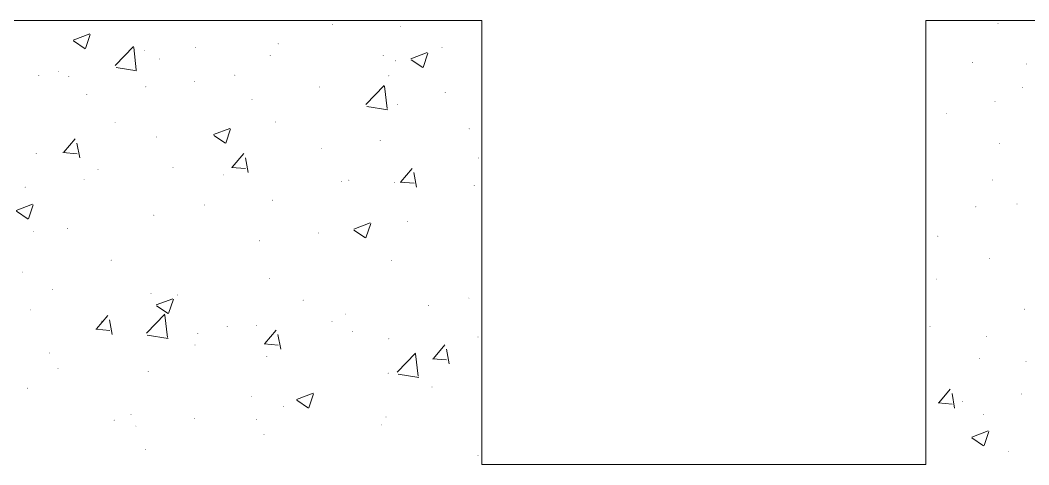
# Model space of a CAD drawing. Header units: millimetres. Extents: x -30643 to 86172, y -19411 to 63186.
# Drawn here: x -2947 to 2415, y -4402 to -2038 of the extents above; entities that cross this region are included whole.
import ezdxf

# ---------------------------------------------------------------- set-up
doc = ezdxf.new("R2010")
doc.units = ezdxf.units.MM

msp = doc.modelspace()

# ---------------------------------------------------------------- hatches: boundary and pattern name
h = msp.add_hatch(color=0)
h.dxf.hatch_style = 2
h.paths.add_polyline_path([(-2532, -2043), (-2534.6, -2040.4), (-2532, -2037.7), (-2529.4, -2040.4)])
h = msp.add_hatch(color=0)
h.dxf.hatch_style = 2
h.paths.add_polyline_path([(-2532, -2043), (-2534.6, -2040.4), (-2532, -2037.7), (-2529.4, -2040.4)])
h = msp.add_hatch(color=0)
h.dxf.hatch_style = 2
h.paths.add_polyline_path([(-2532, -2043), (-2534.6, -2040.4), (-2532, -2037.7), (-2529.4, -2040.4)])
h = msp.add_hatch(color=0)
h.dxf.hatch_style = 2
h.paths.add_polyline_path([(-2171.7, -2043), (-2174.3, -2040.4), (-2171.7, -2037.7), (-2169.1, -2040.4)])
h = msp.add_hatch(color=0)
h.dxf.hatch_style = 2
h.paths.add_polyline_path([(-2171.7, -2043), (-2174.3, -2040.4), (-2171.7, -2037.7), (-2169.1, -2040.4)])
h = msp.add_hatch(color=0)
h.dxf.hatch_style = 2
h.paths.add_polyline_path([(-2171.7, -2043), (-2174.3, -2040.4), (-2171.7, -2037.7), (-2169.1, -2040.4)])
h = msp.add_hatch(color=0)
h.dxf.hatch_style = 2
h.paths.add_polyline_path([(-1940.9, -2043), (-1943.5, -2040.4), (-1940.9, -2037.7), (-1938.3, -2040.4)])
h = msp.add_hatch(color=0)
h.dxf.hatch_style = 2
h.paths.add_polyline_path([(-1940.9, -2043), (-1943.5, -2040.4), (-1940.9, -2037.7), (-1938.3, -2040.4)])
h = msp.add_hatch(color=0)
h.dxf.hatch_style = 2
h.paths.add_polyline_path([(-1909.3, -2043), (-1911.9, -2040.4), (-1909.3, -2037.7), (-1906.7, -2040.4)])
h = msp.add_hatch(color=0)
h.dxf.hatch_style = 2
h.paths.add_polyline_path([(-1909.3, -2043), (-1911.9, -2040.4), (-1909.3, -2037.7), (-1906.7, -2040.4)])
h = msp.add_hatch(color=0)
h.dxf.hatch_style = 2
h.paths.add_polyline_path([(-1909.3, -2043), (-1911.9, -2040.4), (-1909.3, -2037.7), (-1906.7, -2040.4)])
h = msp.add_hatch(color=0)
h.dxf.hatch_style = 2
h.paths.add_polyline_path([(-1413.9, -2043), (-1416.5, -2040.4), (-1413.9, -2037.7), (-1411.3, -2040.4)])
h = msp.add_hatch(color=0)
h.dxf.hatch_style = 2
h.paths.add_polyline_path([(-1306.9, -2043), (-1309.5, -2040.4), (-1306.9, -2037.7), (-1304.3, -2040.4)])
h = msp.add_hatch(color=0)
h.dxf.hatch_style = 2
h.paths.add_polyline_path([(-1306.9, -2043), (-1309.5, -2040.4), (-1306.9, -2037.7), (-1304.3, -2040.4)])
h = msp.add_hatch(color=0)
h.dxf.hatch_style = 2
h.paths.add_polyline_path([(-1306.9, -2043), (-1309.5, -2040.4), (-1306.9, -2037.7), (-1304.3, -2040.4)])
h = msp.add_hatch(color=0)
h.dxf.hatch_style = 2
h.paths.add_polyline_path([(-1287.2, -2043), (-1289.8, -2040.4), (-1287.2, -2037.7), (-1284.6, -2040.4)])
h = msp.add_hatch(color=0)
h.dxf.hatch_style = 2
h.paths.add_polyline_path([(-1287.2, -2043), (-1289.8, -2040.4), (-1287.2, -2037.7), (-1284.6, -2040.4)])
h = msp.add_hatch(color=0)
h.dxf.hatch_style = 2
h.paths.add_polyline_path([(-1287.2, -2043), (-1289.8, -2040.4), (-1287.2, -2037.7), (-1284.6, -2040.4)])
h = msp.add_hatch(color=0)
h.dxf.hatch_style = 2
h.paths.add_polyline_path([(-1285.8, -2062), (-1288.4, -2059.4), (-1285.8, -2056.7), (-1283.2, -2059.4)])
h = msp.add_hatch(color=0)
h.dxf.hatch_style = 2
h.paths.add_polyline_path([(-926.2, -2072.5), (-928.8, -2069.9), (-926.2, -2067.3), (-923.6, -2069.9)])
h = msp.add_hatch(color=0)
h.dxf.hatch_style = 2
h.paths.add_polyline_path([(-664.4, -2043), (-667.1, -2040.4), (-664.4, -2037.7), (-661.8, -2040.4)])
h = msp.add_hatch(color=0)
h.dxf.hatch_style = 2
h.paths.add_polyline_path([(-664.4, -2043), (-667.1, -2040.4), (-664.4, -2037.7), (-661.8, -2040.4)])
h = msp.add_hatch(color=0)
h.dxf.hatch_style = 2
h.paths.add_polyline_path([(-664.4, -2043), (-667.1, -2040.4), (-664.4, -2037.7), (-661.8, -2040.4)])
h = msp.add_hatch(color=0)
h.dxf.hatch_style = 2
h.paths.add_polyline_path([(1868.1, -2070.4), (1865.5, -2067.8), (1868.1, -2065.2), (1870.7, -2067.8)])
h = msp.add_hatch(color=0)
h.dxf.hatch_style = 2
h.paths.add_polyline_path([(1868.1, -2070.4), (1865.5, -2067.8), (1868.1, -2065.2), (1870.7, -2067.8)])
h = msp.add_hatch(color=0)
h.dxf.hatch_style = 2
h.paths.add_polyline_path([(1868.1, -2070.4), (1865.5, -2067.8), (1868.1, -2065.2), (1870.7, -2067.8)])
h = msp.add_hatch(color=0)
h.dxf.hatch_style = 2
h.paths.add_polyline_path([(2152.4, -2043), (2149.8, -2040.4), (2152.4, -2037.7), (2155, -2040.4)])
h = msp.add_hatch(color=0)
h.dxf.hatch_style = 2
h.paths.add_polyline_path([(2152.4, -2043), (2149.8, -2040.4), (2152.4, -2037.7), (2155, -2040.4)])
h = msp.add_hatch(color=0)
h.dxf.hatch_style = 2
h.paths.add_polyline_path([(2250.9, -2059.1), (2248.3, -2056.5), (2250.9, -2053.9), (2253.5, -2056.5)])
h = msp.add_hatch(color=0)
h.dxf.hatch_style = 2
h.paths.add_polyline_path([(2272, -2043), (2269.4, -2040.4), (2272, -2037.7), (2274.6, -2040.4)])
h = msp.add_hatch(color=0)
h.dxf.hatch_style = 2
h.paths.add_polyline_path([(-2284.3, -2200.6), (-2286.9, -2198), (-2284.3, -2195.4), (-2281.7, -2198)])
h = msp.add_hatch(color=0)
h.dxf.hatch_style = 2
h.paths.add_polyline_path([(-2014.1, -2187.2), (-2016.7, -2184.6), (-2014.1, -2182), (-2011.5, -2184.6)])
h = msp.add_hatch(color=0)
h.dxf.hatch_style = 2
h.paths.add_polyline_path([(-1575, -2166.1), (-1577.6, -2163.5), (-1575, -2160.9), (-1572.4, -2163.5)])
h = msp.add_hatch(color=0)
h.dxf.hatch_style = 2
h.paths.add_polyline_path([(-704.6, -2187.2), (-707.2, -2184.6), (-704.6, -2182), (-702, -2184.6)])
h = msp.add_hatch(color=0)
h.dxf.hatch_style = 2
h.paths.add_polyline_path([(-492, -2159.8), (-494.7, -2157.2), (-492, -2154.6), (-489.4, -2157.2)])
h = msp.add_hatch(color=0)
h.dxf.hatch_style = 2
h.paths.add_polyline_path([(-492, -2159.8), (-494.7, -2157.2), (-492, -2154.6), (-489.4, -2157.2)])
h = msp.add_hatch(color=0)
h.dxf.hatch_style = 2
h.paths.add_polyline_path([(-2205.5, -2246.3), (-2208.1, -2243.7), (-2205.5, -2241.1), (-2202.9, -2243.7)])
h = msp.add_hatch(color=0)
h.dxf.hatch_style = 2
h.paths.add_polyline_path([(-1617.9, -2228.7), (-1620.5, -2226.1), (-1617.9, -2223.5), (-1615.3, -2226.1)])
h = msp.add_hatch(color=0)
h.dxf.hatch_style = 2
h.paths.add_polyline_path([(-1017, -2228.7), (-1019.6, -2226.1), (-1017, -2223.5), (-1014.4, -2226.1)])
h = msp.add_hatch(color=0)
h.dxf.hatch_style = 2
h.paths.add_polyline_path([(-951.6, -2256.9), (-954.2, -2254.3), (-951.6, -2251.7), (-948.9, -2254.3)])
h = msp.add_hatch(color=0)
h.dxf.hatch_style = 2
h.paths.add_polyline_path([(1868.1, -2298.4), (1865.5, -2295.8), (1868.1, -2293.2), (1870.7, -2295.8)])
h = msp.add_hatch(color=0)
h.dxf.hatch_style = 2
h.paths.add_polyline_path([(1868.1, -2298.4), (1865.5, -2295.8), (1868.1, -2293.2), (1870.7, -2295.8)])
h = msp.add_hatch(color=0)
h.dxf.hatch_style = 2
h.paths.add_polyline_path([(1868.1, -2298.4), (1865.5, -2295.8), (1868.1, -2293.2), (1870.7, -2295.8)])
h = msp.add_hatch(color=0)
h.dxf.hatch_style = 2
h.paths.add_polyline_path([(2115.1, -2265.3), (2112.5, -2262.7), (2115.1, -2260.1), (2117.7, -2262.7)])
h = msp.add_hatch(color=0)
h.dxf.hatch_style = 2
h.paths.add_polyline_path([(2403.6, -2273.1), (2401, -2270.5), (2403.6, -2267.9), (2406.2, -2270.5)])
h = msp.add_hatch(color=0)
h.dxf.hatch_style = 2
h.paths.add_polyline_path([(-2847.3, -2334.3), (-2849.9, -2331.7), (-2847.3, -2329.1), (-2844.7, -2331.7)])
h = msp.add_hatch(color=0)
h.dxf.hatch_style = 2
h.paths.add_polyline_path([(-2742.4, -2311.8), (-2745, -2309.2), (-2742.4, -2306.6), (-2739.8, -2309.2)])
h = msp.add_hatch(color=0)
h.dxf.hatch_style = 2
h.paths.add_polyline_path([(-2687.5, -2339.9), (-2690.1, -2337.3), (-2687.5, -2334.7), (-2684.9, -2337.3)])
h = msp.add_hatch(color=0)
h.dxf.hatch_style = 2
h.paths.add_polyline_path([(-1805.8, -2332.2), (-1808.4, -2329.6), (-1805.8, -2327), (-1803.2, -2329.6)])
h = msp.add_hatch(color=0)
h.dxf.hatch_style = 2
h.paths.add_polyline_path([(-986.7, -2336.4), (-989.3, -2333.8), (-986.7, -2331.2), (-984.1, -2333.8)])
h = msp.add_hatch(color=0)
h.dxf.hatch_style = 2
h.paths.add_polyline_path([(1868.1, -2352.6), (1865.5, -2350), (1868.1, -2347.4), (1870.7, -2350)])
h = msp.add_hatch(color=0)
h.dxf.hatch_style = 2
h.paths.add_polyline_path([(-2278.7, -2394.8), (-2281.3, -2392.2), (-2278.7, -2389.6), (-2276.1, -2392.2)])
h = msp.add_hatch(color=0)
h.dxf.hatch_style = 2
h.paths.add_polyline_path([(-2021.1, -2368.1), (-2023.7, -2365.5), (-2021.1, -2362.8), (-2018.5, -2365.5)])
h = msp.add_hatch(color=0)
h.dxf.hatch_style = 2
h.paths.add_polyline_path([(-1354.8, -2396.2), (-1357.4, -2393.6), (-1354.8, -2391), (-1352.2, -2393.6)])
h = msp.add_hatch(color=0)
h.dxf.hatch_style = 2
h.paths.add_polyline_path([(2381.8, -2397.6), (2379.2, -2395), (2381.8, -2392.4), (2384.4, -2395)])
h = msp.add_hatch(color=0)
h.dxf.hatch_style = 2
h.paths.add_polyline_path([(-2591.8, -2435.6), (-2594.4, -2433), (-2591.8, -2430.4), (-2589.2, -2433)])
h = msp.add_hatch(color=0)
h.dxf.hatch_style = 2
h.paths.add_polyline_path([(-1714.3, -2460.9), (-1716.9, -2458.3), (-1714.3, -2455.7), (-1711.7, -2458.3)])
h = msp.add_hatch(color=0)
h.dxf.hatch_style = 2
h.paths.add_polyline_path([(-687.7, -2424.3), (-690.3, -2421.7), (-687.7, -2419.1), (-685.1, -2421.7)])
h = msp.add_hatch(color=0)
h.dxf.hatch_style = 2
h.paths.add_polyline_path([(1868.1, -2466.6), (1865.5, -2464), (1868.1, -2461.4), (1870.7, -2464)])
h = msp.add_hatch(color=0)
h.dxf.hatch_style = 2
h.paths.add_polyline_path([(-941.7, -2488.4), (-944.3, -2485.8), (-941.7, -2483.2), (-939.1, -2485.8)])
h = msp.add_hatch(color=0)
h.dxf.hatch_style = 2
h.paths.add_polyline_path([(2235.4, -2474.3), (2232.8, -2471.7), (2235.4, -2469.1), (2238, -2471.7)])
h = msp.add_hatch(color=0)
h.dxf.hatch_style = 2
h.paths.add_polyline_path([(-492, -2549.6), (-494.7, -2547), (-492, -2544.4), (-489.4, -2547)])
h = msp.add_hatch(color=0)
h.dxf.hatch_style = 2
h.paths.add_polyline_path([(1868.1, -2574.9), (1865.5, -2572.3), (1868.1, -2569.7), (1870.7, -2572.3)])
h = msp.add_hatch(color=0)
h.dxf.hatch_style = 2
h.paths.add_polyline_path([(1868.1, -2574.9), (1865.5, -2572.3), (1868.1, -2569.7), (1870.7, -2572.3)])
h = msp.add_hatch(color=0)
h.dxf.hatch_style = 2
h.paths.add_polyline_path([(1868.1, -2574.9), (1865.5, -2572.3), (1868.1, -2569.7), (1870.7, -2572.3)])
h = msp.add_hatch(color=0)
h.dxf.hatch_style = 2
h.paths.add_polyline_path([(1978.6, -2536.9), (1976, -2534.3), (1978.6, -2531.7), (1981.2, -2534.3)])
h = msp.add_hatch(color=0)
h.dxf.hatch_style = 2
h.paths.add_polyline_path([(-2442.6, -2586.2), (-2445.3, -2583.6), (-2442.6, -2581), (-2440, -2583.6)])
h = msp.add_hatch(color=0)
h.dxf.hatch_style = 2
h.paths.add_polyline_path([(-1590.5, -2582), (-1593.1, -2579.4), (-1590.5, -2576.8), (-1587.9, -2579.4)])
h = msp.add_hatch(color=0)
h.dxf.hatch_style = 2
h.paths.add_polyline_path([(-560.3, -2617.9), (-562.9, -2615.3), (-560.3, -2612.7), (-557.7, -2615.3)])
h = msp.add_hatch(color=0)
h.dxf.hatch_style = 2
h.paths.add_polyline_path([(-492, -2608.7), (-494.7, -2606.1), (-492, -2603.5), (-489.4, -2606.1)])
h = msp.add_hatch(color=0)
h.dxf.hatch_style = 2
h.paths.add_polyline_path([(-2221, -2661.5), (-2223.6, -2658.9), (-2221, -2656.3), (-2218.4, -2658.9)])
h = msp.add_hatch(color=0)
h.dxf.hatch_style = 2
h.paths.add_polyline_path([(-1033.2, -2679.8), (-1035.8, -2677.2), (-1033.2, -2674.6), (-1030.6, -2677.2)])
h = msp.add_hatch(color=0)
h.dxf.hatch_style = 2
h.paths.add_polyline_path([(-1345.6, -2721.3), (-1348.2, -2718.7), (-1345.6, -2716.1), (-1343, -2718.7)])
h = msp.add_hatch(color=0)
h.dxf.hatch_style = 2
h.paths.add_polyline_path([(2260, -2696), (2257.4, -2693.4), (2260, -2690.8), (2262.6, -2693.4)])
h = msp.add_hatch(color=0)
h.dxf.hatch_style = 2
h.paths.add_polyline_path([(-2862, -2749.4), (-2864.6, -2746.8), (-2862, -2744.2), (-2859.4, -2746.8)])
h = msp.add_hatch(color=0)
h.dxf.hatch_style = 2
h.paths.add_polyline_path([(-509.6, -2773.4), (-512.2, -2770.8), (-509.6, -2768.2), (-507, -2770.8)])
h = msp.add_hatch(color=0)
h.dxf.hatch_style = 2
h.paths.add_polyline_path([(1868.1, -2747.3), (1865.5, -2744.7), (1868.1, -2742.1), (1870.7, -2744.7)])
h = msp.add_hatch(color=0)
h.dxf.hatch_style = 2
h.paths.add_polyline_path([(1868.1, -2756.5), (1865.5, -2753.9), (1868.1, -2751.3), (1870.7, -2753.9)])
h = msp.add_hatch(color=0)
h.dxf.hatch_style = 2
h.paths.add_polyline_path([(-2532.7, -2835.3), (-2535.3, -2832.7), (-2532.7, -2830.1), (-2530.1, -2832.7)])
h = msp.add_hatch(color=0)
h.dxf.hatch_style = 2
h.paths.add_polyline_path([(-2134.4, -2824.7), (-2137, -2822.1), (-2134.4, -2819.5), (-2131.8, -2822.1)])
h = msp.add_hatch(color=0)
h.dxf.hatch_style = 2
h.paths.add_polyline_path([(-2607.3, -2887.4), (-2609.9, -2884.8), (-2607.3, -2882.2), (-2604.7, -2884.8)])
h = msp.add_hatch(color=0)
h.dxf.hatch_style = 2
h.paths.add_polyline_path([(-1866.3, -2863.4), (-1868.9, -2860.8), (-1866.3, -2858.2), (-1863.7, -2860.8)])
h = msp.add_hatch(color=0)
h.dxf.hatch_style = 2
h.paths.add_polyline_path([(-1237.9, -2898.6), (-1240.6, -2896), (-1237.9, -2893.4), (-1235.3, -2896)])
h = msp.add_hatch(color=0)
h.dxf.hatch_style = 2
h.paths.add_polyline_path([(-1199.9, -2891.6), (-1202.6, -2889), (-1199.9, -2886.4), (-1197.3, -2889)])
h = msp.add_hatch(color=0)
h.dxf.hatch_style = 2
h.paths.add_polyline_path([(1868.1, -2863.4), (1865.5, -2860.8), (1868.1, -2858.2), (1870.7, -2860.8)])
h = msp.add_hatch(color=0)
h.dxf.hatch_style = 2
h.paths.add_polyline_path([(1868.1, -2863.4), (1865.5, -2860.8), (1868.1, -2858.2), (1870.7, -2860.8)])
h = msp.add_hatch(color=0)
h.dxf.hatch_style = 2
h.paths.add_polyline_path([(2220.6, -2890.2), (2218, -2887.6), (2220.6, -2885), (2223.2, -2887.6)])
h = msp.add_hatch(color=0)
h.dxf.hatch_style = 2
h.paths.add_polyline_path([(-2919.7, -2928.2), (-2922.3, -2925.6), (-2919.7, -2923), (-2917.1, -2925.6)])
h = msp.add_hatch(color=0)
h.dxf.hatch_style = 2
h.paths.add_polyline_path([(-956.5, -2904.3), (-959.1, -2901.7), (-956.5, -2899.1), (-953.9, -2901.7)])
h = msp.add_hatch(color=0)
h.dxf.hatch_style = 2
h.paths.add_polyline_path([(-532.9, -2919.7), (-535.5, -2917.1), (-532.9, -2914.5), (-530.3, -2917.1)])
h = msp.add_hatch(color=0)
h.dxf.hatch_style = 2
h.paths.add_polyline_path([(-1605.3, -2997.8), (-1607.9, -2995.2), (-1605.3, -2992.6), (-1602.7, -2995.2)])
h = msp.add_hatch(color=0)
h.dxf.hatch_style = 2
h.paths.add_polyline_path([(-1966.3, -3023.2), (-1968.9, -3020.6), (-1966.3, -3018), (-1963.7, -3020.6)])
h = msp.add_hatch(color=0)
h.dxf.hatch_style = 2
h.paths.add_polyline_path([(-492, -3057.7), (-494.7, -3055.1), (-492, -3052.5), (-489.4, -3055.1)])
h = msp.add_hatch(color=0)
h.dxf.hatch_style = 2
h.paths.add_polyline_path([(2133.4, -3032.3), (2130.8, -3029.7), (2133.4, -3027.1), (2136, -3029.7)])
h = msp.add_hatch(color=0)
h.dxf.hatch_style = 2
h.paths.add_polyline_path([(2352.2, -3018.3), (2349.6, -3015.7), (2352.2, -3013), (2354.8, -3015.7)])
h = msp.add_hatch(color=0)
h.dxf.hatch_style = 2
h.paths.add_polyline_path([(-2236.5, -3077.4), (-2239.1, -3074.8), (-2236.5, -3072.2), (-2233.9, -3074.8)])
h = msp.add_hatch(color=0)
h.dxf.hatch_style = 2
h.paths.add_polyline_path([(-888.9, -3110.4), (-891.5, -3107.8), (-888.9, -3105.2), (-886.3, -3107.8)])
h = msp.add_hatch(color=0)
h.dxf.hatch_style = 2
h.paths.add_polyline_path([(-2877.5, -3165.3), (-2880.1, -3162.7), (-2877.5, -3160.1), (-2874.9, -3162.7)])
h = msp.add_hatch(color=0)
h.dxf.hatch_style = 2
h.paths.add_polyline_path([(-2694.6, -3148.4), (-2697.2, -3145.8), (-2694.6, -3143.2), (-2692, -3145.8)])
h = msp.add_hatch(color=0)
h.dxf.hatch_style = 2
h.paths.add_polyline_path([(1868.1, -3160.4), (1865.5, -3157.8), (1868.1, -3155.2), (1870.7, -3157.8)])
h = msp.add_hatch(color=0)
h.dxf.hatch_style = 2
h.paths.add_polyline_path([(-1674.2, -3213.9), (-1676.8, -3211.3), (-1674.2, -3208.7), (-1671.6, -3211.3)])
h = msp.add_hatch(color=0)
h.dxf.hatch_style = 2
h.paths.add_polyline_path([(-1361.8, -3172.4), (-1364.4, -3169.8), (-1361.8, -3167.2), (-1359.2, -3169.8)])
h = msp.add_hatch(color=0)
h.dxf.hatch_style = 2
h.paths.add_polyline_path([(1868.1, -3196.3), (1865.5, -3193.7), (1868.1, -3191.1), (1870.7, -3193.7)])
h = msp.add_hatch(color=0)
h.dxf.hatch_style = 2
h.paths.add_polyline_path([(1931.4, -3188.5), (1928.8, -3185.9), (1931.4, -3183.3), (1934, -3185.9)])
h = msp.add_hatch(color=0)
h.dxf.hatch_style = 2
h.paths.add_polyline_path([(1868.1, -3259.6), (1865.5, -3257), (1868.1, -3254.4), (1870.7, -3257)])
h = msp.add_hatch(color=0)
h.dxf.hatch_style = 2
h.paths.add_polyline_path([(1868.1, -3259.6), (1865.5, -3257), (1868.1, -3254.4), (1870.7, -3257)])
h = msp.add_hatch(color=0)
h.dxf.hatch_style = 2
h.paths.add_polyline_path([(1868.1, -3259.6), (1865.5, -3257), (1868.1, -3254.4), (1870.7, -3257)])
h = msp.add_hatch(color=0)
h.dxf.hatch_style = 2
h.paths.add_polyline_path([(-2463.1, -3317.3), (-2465.7, -3314.7), (-2463.1, -3312.1), (-2460.5, -3314.7)])
h = msp.add_hatch(color=0)
h.dxf.hatch_style = 2
h.paths.add_polyline_path([(-972, -3319.4), (-974.6, -3316.8), (-972, -3314.2), (-969.4, -3316.8)])
h = msp.add_hatch(color=0)
h.dxf.hatch_style = 2
h.paths.add_polyline_path([(2205.2, -3306.1), (2202.5, -3303.5), (2205.2, -3300.9), (2207.8, -3303.5)])
h = msp.add_hatch(color=0)
h.dxf.hatch_style = 2
h.paths.add_polyline_path([(-2935.9, -3379.9), (-2938.5, -3377.3), (-2935.9, -3374.7), (-2933.3, -3377.3)])
h = msp.add_hatch(color=0)
h.dxf.hatch_style = 2
h.paths.add_polyline_path([(1868.1, -3367.3), (1865.5, -3364.7), (1868.1, -3362.1), (1870.7, -3364.7)])
h = msp.add_hatch(color=0)
h.dxf.hatch_style = 2
h.paths.add_polyline_path([(-1620.7, -3413), (-1623.4, -3410.4), (-1620.7, -3407.8), (-1618.1, -3410.4)])
h = msp.add_hatch(color=0)
h.dxf.hatch_style = 2
h.paths.add_polyline_path([(1923, -3417.2), (1920.4, -3414.6), (1923, -3412), (1925.6, -3414.6)])
h = msp.add_hatch(color=0)
h.dxf.hatch_style = 2
h.paths.add_polyline_path([(-2776.2, -3473.5), (-2778.8, -3470.9), (-2776.2, -3468.3), (-2773.6, -3470.9)])
h = msp.add_hatch(color=0)
h.dxf.hatch_style = 2
h.paths.add_polyline_path([(-2251.2, -3493.2), (-2253.8, -3490.6), (-2251.2, -3488), (-2248.6, -3490.6)])
h = msp.add_hatch(color=0)
h.dxf.hatch_style = 2
h.paths.add_polyline_path([(-2109.8, -3501.7), (-2112.4, -3499.1), (-2109.8, -3496.5), (-2107.2, -3499.1)])
h = msp.add_hatch(color=0)
h.dxf.hatch_style = 2
h.paths.add_polyline_path([(-1442.7, -3529.8), (-1445.3, -3527.2), (-1442.7, -3524.6), (-1440.1, -3527.2)])
h = msp.add_hatch(color=0)
h.dxf.hatch_style = 2
h.paths.add_polyline_path([(-561, -3518.6), (-563.6, -3516), (-561, -3513.4), (-558.4, -3516)])
h = msp.add_hatch(color=0)
h.dxf.hatch_style = 2
h.paths.add_polyline_path([(-492, -3507.3), (-494.7, -3504.7), (-492, -3502.1), (-489.4, -3504.7)])
h = msp.add_hatch(color=0)
h.dxf.hatch_style = 2
h.paths.add_polyline_path([(-2892.3, -3581.2), (-2894.9, -3578.6), (-2892.3, -3576), (-2889.7, -3578.6)])
h = msp.add_hatch(color=0)
h.dxf.hatch_style = 2
h.paths.add_polyline_path([(-776.3, -3558), (-778.9, -3555.4), (-776.3, -3552.8), (-773.7, -3555.4)])
h = msp.add_hatch(color=0)
h.dxf.hatch_style = 2
h.paths.add_polyline_path([(-492, -3581.9), (-494.7, -3579.3), (-492, -3576.7), (-489.4, -3579.3)])
h = msp.add_hatch(color=0)
h.dxf.hatch_style = 2
h.paths.add_polyline_path([(-492, -3581.9), (-494.7, -3579.3), (-492, -3576.7), (-489.4, -3579.3)])
h = msp.add_hatch(color=0)
h.dxf.hatch_style = 2
h.paths.add_polyline_path([(1868.1, -3565), (1865.5, -3562.4), (1868.1, -3559.8), (1870.7, -3562.4)])
h = msp.add_hatch(color=0)
h.dxf.hatch_style = 2
h.paths.add_polyline_path([(2391.6, -3577), (2389, -3574.4), (2391.6, -3571.8), (2394.2, -3574.4)])
h = msp.add_hatch(color=0)
h.dxf.hatch_style = 2
h.paths.add_polyline_path([(-2513, -3641), (-2515.6, -3638.4), (-2513, -3635.8), (-2510.4, -3638.4)])
h = msp.add_hatch(color=0)
h.dxf.hatch_style = 2
h.paths.add_polyline_path([(-1289.3, -3643.1), (-1291.9, -3640.5), (-1289.3, -3637.9), (-1286.7, -3640.5)])
h = msp.add_hatch(color=0)
h.dxf.hatch_style = 2
h.paths.add_polyline_path([(-1217.5, -3603), (-1220.1, -3600.4), (-1217.5, -3597.8), (-1214.9, -3600.4)])
h = msp.add_hatch(color=0)
h.dxf.hatch_style = 2
h.paths.add_polyline_path([(1868.1, -3645.9), (1865.5, -3643.3), (1868.1, -3640.7), (1870.7, -3643.3)])
h = msp.add_hatch(color=0)
h.dxf.hatch_style = 2
h.paths.add_polyline_path([(1868.1, -3645.9), (1865.5, -3643.3), (1868.1, -3640.7), (1870.7, -3643.3)])
h = msp.add_hatch(color=0)
h.dxf.hatch_style = 2
h.paths.add_polyline_path([(-1845.9, -3669.2), (-1848.5, -3666.6), (-1845.9, -3663.9), (-1843.3, -3666.6)])
h = msp.add_hatch(color=0)
h.dxf.hatch_style = 2
h.paths.add_polyline_path([(-1690.4, -3664.9), (-1693, -3662.3), (-1690.4, -3659.7), (-1687.8, -3662.3)])
h = msp.add_hatch(color=0)
h.dxf.hatch_style = 2
h.paths.add_polyline_path([(-1179.5, -3697.3), (-1182.1, -3694.7), (-1179.5, -3692.1), (-1176.9, -3694.7)])
h = msp.add_hatch(color=0)
h.dxf.hatch_style = 2
h.paths.add_polyline_path([(1868.1, -3656.5), (1865.5, -3653.9), (1868.1, -3651.3), (1870.7, -3653.9)])
h = msp.add_hatch(color=0)
h.dxf.hatch_style = 2
h.paths.add_polyline_path([(1868.1, -3656.5), (1865.5, -3653.9), (1868.1, -3651.3), (1870.7, -3653.9)])
h = msp.add_hatch(color=0)
h.dxf.hatch_style = 2
h.paths.add_polyline_path([(1868.1, -3656.5), (1865.5, -3653.9), (1868.1, -3651.3), (1870.7, -3653.9)])
h = msp.add_hatch(color=0)
h.dxf.hatch_style = 2
h.paths.add_polyline_path([(1889.9, -3670.6), (1887.3, -3668), (1889.9, -3665.4), (1892.5, -3668)])
h = msp.add_hatch(color=0)
h.dxf.hatch_style = 2
h.paths.add_polyline_path([(-2002.8, -3706.5), (-2005.5, -3703.8), (-2002.8, -3701.2), (-2000.2, -3703.8)])
h = msp.add_hatch(color=0)
h.dxf.hatch_style = 2
h.paths.add_polyline_path([(-987.4, -3735.3), (-990, -3732.7), (-987.4, -3730.1), (-984.8, -3732.7)])
h = msp.add_hatch(color=0)
h.dxf.hatch_style = 2
h.paths.add_polyline_path([(-513.2, -3725.5), (-515.8, -3722.8), (-513.2, -3720.2), (-510.6, -3722.8)])
h = msp.add_hatch(color=0)
h.dxf.hatch_style = 2
h.paths.add_polyline_path([(-492, -3738.8), (-494.7, -3736.2), (-492, -3733.6), (-489.4, -3736.2)])
h = msp.add_hatch(color=0)
h.dxf.hatch_style = 2
h.paths.add_polyline_path([(2190.4, -3721.9), (2187.8, -3719.3), (2190.4, -3716.7), (2193, -3719.3)])
h = msp.add_hatch(color=0)
h.dxf.hatch_style = 2
h.paths.add_polyline_path([(-2791.7, -3809.9), (-2794.3, -3807.3), (-2791.7, -3804.7), (-2789.1, -3807.3)])
h = msp.add_hatch(color=0)
h.dxf.hatch_style = 2
h.paths.add_polyline_path([(-2017.6, -3768.4), (-2020.2, -3765.8), (-2017.6, -3763.2), (-2015, -3765.8)])
h = msp.add_hatch(color=0)
h.dxf.hatch_style = 2
h.paths.add_polyline_path([(-1635.5, -3828.9), (-1638.1, -3826.3), (-1635.5, -3823.7), (-1632.9, -3826.3)])
h = msp.add_hatch(color=0)
h.dxf.hatch_style = 2
h.paths.add_polyline_path([(2153.8, -3838), (2151.2, -3835.4), (2153.8, -3832.8), (2156.4, -3835.4)])
h = msp.add_hatch(color=0)
h.dxf.hatch_style = 2
h.paths.add_polyline_path([(2400.1, -3854.2), (2397.5, -3851.6), (2400.1, -3849), (2402.7, -3851.6)])
h = msp.add_hatch(color=0)
h.dxf.hatch_style = 2
h.paths.add_polyline_path([(-2745.9, -3893.6), (-2748.5, -3891), (-2745.9, -3888.4), (-2743.3, -3891)])
h = msp.add_hatch(color=0)
h.dxf.hatch_style = 2
h.paths.add_polyline_path([(-2266.7, -3909.1), (-2269.3, -3906.5), (-2266.7, -3903.9), (-2264.1, -3906.5)])
h = msp.add_hatch(color=0)
h.dxf.hatch_style = 2
h.paths.add_polyline_path([(-990.3, -3917.6), (-992.9, -3915), (-990.3, -3912.3), (-987.6, -3915)])
h = msp.add_hatch(color=0)
h.dxf.hatch_style = 2
h.paths.add_polyline_path([(1868.1, -3968.9), (1865.5, -3966.3), (1868.1, -3963.7), (1870.7, -3966.3)])
h = msp.add_hatch(color=0)
h.dxf.hatch_style = 2
h.paths.add_polyline_path([(-2907.8, -3997.1), (-2910.4, -3994.5), (-2907.8, -3991.9), (-2905.2, -3994.5)])
h = msp.add_hatch(color=0)
h.dxf.hatch_style = 2
h.paths.add_polyline_path([(-757.3, -3991.4), (-759.9, -3988.8), (-757.3, -3986.2), (-754.7, -3988.8)])
h = msp.add_hatch(color=0)
h.dxf.hatch_style = 2
h.paths.add_polyline_path([(-1718.6, -4042.8), (-1721.2, -4040.2), (-1718.6, -4037.6), (-1716, -4040.2)])
h = msp.add_hatch(color=0)
h.dxf.hatch_style = 2
h.paths.add_polyline_path([(1868.1, -4052.7), (1865.5, -4050.1), (1868.1, -4047.5), (1870.7, -4050.1)])
h = msp.add_hatch(color=0)
h.dxf.hatch_style = 2
h.paths.add_polyline_path([(1868.1, -4052.7), (1865.5, -4050.1), (1868.1, -4047.5), (1870.7, -4050.1)])
h = msp.add_hatch(color=0)
h.dxf.hatch_style = 2
h.paths.add_polyline_path([(2063, -4069.6), (2060.4, -4066.9), (2063, -4064.3), (2065.6, -4066.9)])
h = msp.add_hatch(color=0)
h.dxf.hatch_style = 2
h.paths.add_polyline_path([(2375.4, -4028), (2372.8, -4025.4), (2375.4, -4022.8), (2378, -4025.4)])
h = msp.add_hatch(color=0)
h.dxf.hatch_style = 2
h.paths.add_polyline_path([(-1545.5, -4095.6), (-1548.1, -4093), (-1545.5, -4090.4), (-1542.9, -4093)])
h = msp.add_hatch(color=0)
h.dxf.hatch_style = 2
h.paths.add_polyline_path([(1868.1, -4094.9), (1865.5, -4092.3), (1868.1, -4089.7), (1870.7, -4092.3)])
h = msp.add_hatch(color=0)
h.dxf.hatch_style = 2
h.paths.add_polyline_path([(1868.1, -4094.9), (1865.5, -4092.3), (1868.1, -4089.7), (1870.7, -4092.3)])
h = msp.add_hatch(color=0)
h.dxf.hatch_style = 2
h.paths.add_polyline_path([(-2446.9, -4167.4), (-2449.5, -4164.8), (-2446.9, -4162.2), (-2444.3, -4164.8)])
h = msp.add_hatch(color=0)
h.dxf.hatch_style = 2
h.paths.add_polyline_path([(-2358.2, -4136.4), (-2360.8, -4133.8), (-2358.2, -4131.2), (-2355.6, -4133.8)])
h = msp.add_hatch(color=0)
h.dxf.hatch_style = 2
h.paths.add_polyline_path([(-2019, -4157.5), (-2021.6, -4154.9), (-2019, -4152.3), (-2016.4, -4154.9)])
h = msp.add_hatch(color=0)
h.dxf.hatch_style = 2
h.paths.add_polyline_path([(-1691.1, -4164.5), (-1693.7, -4161.9), (-1691.1, -4159.3), (-1688.5, -4161.9)])
h = msp.add_hatch(color=0)
h.dxf.hatch_style = 2
h.paths.add_polyline_path([(-1002.2, -4151.2), (-1004.8, -4148.6), (-1002.2, -4146), (-999.6, -4148.6)])
h = msp.add_hatch(color=0)
h.dxf.hatch_style = 2
h.paths.add_polyline_path([(-492, -4135.7), (-494.7, -4133.1), (-492, -4130.5), (-489.4, -4133.1)])
h = msp.add_hatch(color=0)
h.dxf.hatch_style = 2
h.paths.add_polyline_path([(1868.1, -4159.6), (1865.5, -4157), (1868.1, -4154.4), (1870.7, -4157)])
h = msp.add_hatch(color=0)
h.dxf.hatch_style = 2
h.paths.add_polyline_path([(1868.1, -4159.6), (1865.5, -4157), (1868.1, -4154.4), (1870.7, -4157)])
h = msp.add_hatch(color=0)
h.dxf.hatch_style = 2
h.paths.add_polyline_path([(1868.1, -4159.6), (1865.5, -4157), (1868.1, -4154.4), (1870.7, -4157)])
h = msp.add_hatch(color=0)
h.dxf.hatch_style = 2
h.paths.add_polyline_path([(2174.9, -4137.1), (2172.3, -4134.5), (2174.9, -4131.9), (2177.5, -4134.5)])
h = msp.add_hatch(color=0)
h.dxf.hatch_style = 2
h.paths.add_polyline_path([(-2331.5, -4199), (-2334.1, -4196.4), (-2331.5, -4193.8), (-2328.9, -4196.4)])
h = msp.add_hatch(color=0)
h.dxf.hatch_style = 2
h.paths.add_polyline_path([(-1024.7, -4192.7), (-1027.3, -4190.1), (-1024.7, -4187.5), (-1022.1, -4190.1)])
h = msp.add_hatch(color=0)
h.dxf.hatch_style = 2
h.paths.add_polyline_path([(-1651, -4244.8), (-1653.6, -4242.2), (-1651, -4239.6), (-1648.4, -4242.2)])
h = msp.add_hatch(color=0)
h.dxf.hatch_style = 2
h.paths.add_polyline_path([(-2281.5, -4325), (-2284.1, -4322.4), (-2281.5, -4319.8), (-2278.9, -4322.4)])
h = msp.add_hatch(color=0)
h.dxf.hatch_style = 2
h.paths.add_polyline_path([(2308.6, -4333.4), (2306, -4330.8), (2308.6, -4328.2), (2311.2, -4330.8)])
h = msp.add_hatch(color=0)
h.dxf.hatch_style = 2
h.paths.add_polyline_path([(-513.2, -4354.5), (-515.8, -4351.9), (-513.2, -4349.3), (-510.6, -4351.9)])
h = msp.add_hatch(color=0)
h.dxf.hatch_style = 2
h.paths.add_polyline_path([(1868.1, -4372.8), (1865.5, -4370.2), (1868.1, -4367.6), (1870.7, -4370.2)])
h = msp.add_hatch(color=0)
h.dxf.hatch_style = 2
h.paths.add_polyline_path([(-467.4, -4402.4), (-470, -4399.8), (-467.4, -4397.2), (-464.8, -4399.8)])
h = msp.add_hatch(color=0)
h.dxf.hatch_style = 2
h.paths.add_polyline_path([(-467.4, -4402.4), (-470, -4399.8), (-467.4, -4397.2), (-464.8, -4399.8)])
h = msp.add_hatch(color=0)
h.dxf.hatch_style = 2
h.paths.add_polyline_path([(-461.1, -4402.4), (-463.7, -4399.8), (-461.1, -4397.2), (-458.5, -4399.8)])
h = msp.add_hatch(color=0)
h.dxf.hatch_style = 2
h.paths.add_polyline_path([(-461.1, -4402.4), (-463.7, -4399.8), (-461.1, -4397.2), (-458.5, -4399.8)])
h = msp.add_hatch(color=0)
h.dxf.hatch_style = 2
h.paths.add_polyline_path([(-461.1, -4402.4), (-463.7, -4399.8), (-461.1, -4397.2), (-458.5, -4399.8)])
h = msp.add_hatch(color=0)
h.dxf.hatch_style = 2
h.paths.add_polyline_path([(-276.7, -4402.4), (-279.3, -4399.8), (-276.7, -4397.2), (-274.1, -4399.8)])
h = msp.add_hatch(color=0)
h.dxf.hatch_style = 2
h.paths.add_polyline_path([(-276.7, -4402.4), (-279.3, -4399.8), (-276.7, -4397.2), (-274.1, -4399.8)])
h = msp.add_hatch(color=0)
h.dxf.hatch_style = 2
h.paths.add_polyline_path([(-72.7, -4402.4), (-75.3, -4399.8), (-72.7, -4397.2), (-70.1, -4399.8)])
h = msp.add_hatch(color=0)
h.dxf.hatch_style = 2
h.paths.add_polyline_path([(-72.7, -4402.4), (-75.3, -4399.8), (-72.7, -4397.2), (-70.1, -4399.8)])
h = msp.add_hatch(color=0)
h.dxf.hatch_style = 2
h.paths.add_polyline_path([(-72.7, -4402.4), (-75.3, -4399.8), (-72.7, -4397.2), (-70.1, -4399.8)])
h = msp.add_hatch(color=0)
h.dxf.hatch_style = 2
h.paths.add_polyline_path([(249.6, -4402.4), (247, -4399.8), (249.6, -4397.2), (252.2, -4399.8)])
h = msp.add_hatch(color=0)
h.dxf.hatch_style = 2
h.paths.add_polyline_path([(249.6, -4402.4), (247, -4399.8), (249.6, -4397.2), (252.2, -4399.8)])
h = msp.add_hatch(color=0)
h.dxf.hatch_style = 2
h.paths.add_polyline_path([(403.7, -4402.4), (401.1, -4399.8), (403.7, -4397.2), (406.3, -4399.8)])
h = msp.add_hatch(color=0)
h.dxf.hatch_style = 2
h.paths.add_polyline_path([(403.7, -4402.4), (401.1, -4399.8), (403.7, -4397.2), (406.3, -4399.8)])
h = msp.add_hatch(color=0)
h.dxf.hatch_style = 2
h.paths.add_polyline_path([(403.7, -4402.4), (401.1, -4399.8), (403.7, -4397.2), (406.3, -4399.8)])
h = msp.add_hatch(color=0)
h.dxf.hatch_style = 2
h.paths.add_polyline_path([(550.1, -4402.4), (547.5, -4399.8), (550.1, -4397.2), (552.7, -4399.8)])
h = msp.add_hatch(color=0)
h.dxf.hatch_style = 2
h.paths.add_polyline_path([(550.1, -4402.4), (547.5, -4399.8), (550.1, -4397.2), (552.7, -4399.8)])
h = msp.add_hatch(color=0)
h.dxf.hatch_style = 2
h.paths.add_polyline_path([(550.1, -4402.4), (547.5, -4399.8), (550.1, -4397.2), (552.7, -4399.8)])
h = msp.add_hatch(color=0)
h.dxf.hatch_style = 2
h.paths.add_polyline_path([(776, -4402.4), (773.4, -4399.8), (776, -4397.2), (778.6, -4399.8)])
h = msp.add_hatch(color=0)
h.dxf.hatch_style = 2
h.paths.add_polyline_path([(1172.2, -4402.4), (1169.5, -4399.8), (1172.2, -4397.2), (1174.8, -4399.8)])
h = msp.add_hatch(color=0)
h.dxf.hatch_style = 2
h.paths.add_polyline_path([(1172.2, -4402.4), (1169.5, -4399.8), (1172.2, -4397.2), (1174.8, -4399.8)])
h = msp.add_hatch(color=0)
h.dxf.hatch_style = 2
h.paths.add_polyline_path([(1172.2, -4402.4), (1169.5, -4399.8), (1172.2, -4397.2), (1174.8, -4399.8)])
h = msp.add_hatch(color=0)
h.dxf.hatch_style = 2
h.paths.add_polyline_path([(1268.6, -4402.4), (1266, -4399.8), (1268.6, -4397.2), (1271.2, -4399.8)])
h = msp.add_hatch(color=0)
h.dxf.hatch_style = 2
h.paths.add_polyline_path([(1268.6, -4402.4), (1266, -4399.8), (1268.6, -4397.2), (1271.2, -4399.8)])
h = msp.add_hatch(color=0)
h.dxf.hatch_style = 2
h.paths.add_polyline_path([(1268.6, -4402.4), (1266, -4399.8), (1268.6, -4397.2), (1271.2, -4399.8)])
h = msp.add_hatch(color=0)
h.dxf.hatch_style = 2
h.paths.add_polyline_path([(1794.9, -4402.4), (1792.3, -4399.8), (1794.9, -4397.2), (1797.5, -4399.8)])
h = msp.add_hatch(color=0)
h.dxf.hatch_style = 2
h.paths.add_polyline_path([(1794.9, -4402.4), (1792.3, -4399.8), (1794.9, -4397.2), (1797.5, -4399.8)])
h = msp.add_hatch(color=0)
h.dxf.hatch_style = 2
h.paths.add_polyline_path([(1794.9, -4402.4), (1792.3, -4399.8), (1794.9, -4397.2), (1797.5, -4399.8)])
h = msp.add_hatch(color=0)
h.dxf.hatch_style = 2
h.paths.add_polyline_path([(1829.4, -4402.4), (1826.8, -4399.8), (1829.4, -4397.2), (1832, -4399.8)])
h = msp.add_hatch(color=0)
h.dxf.hatch_style = 2
h.paths.add_polyline_path([(1829.4, -4402.4), (1826.8, -4399.8), (1829.4, -4397.2), (1832, -4399.8)])

# ---------------------------------------------------------------- linework, layer by layer
at = {"color": 0, "lineweight": 0}
for points in [[(-4424.9, -2040.4), (-492, -2040.4)], [(-492, -2040.4), (-492, -4399.8)], [(1868.1, -2040.4), (1868.1, -4399.8)], [(1868.1, -2040.4), (9391.8, -2040.4)], [(-2664.3, -2143.8), (-2577, -2110)], [(-2599.6, -2188.8), (-2574.2, -2113.5)], [(-2663.6, -2148), (-2601, -2190.2)], [(-2441.2, -2279.6), (-2344.1, -2178.3)], [(-2329.4, -2301.4), (-2342.7, -2183.2)], [(-869.9, -2243.7), (-782.7, -2209.9)], [(-868.5, -2247.9), (-806.6, -2290.2)], [(-804.5, -2288.7), (-779.1, -2213.5)], [(-2437, -2290.2), (-2325.8, -2307.7)], [(-1108.5, -2486.5), (-1011.4, -2385.2)], [(-996.6, -2508.3), (-1010, -2389.4)], [(-1104.2, -2497), (-993.1, -2514.6)], [(-1919.1, -2646.2), (-1831.9, -2613.1)], [(-1853.7, -2691.3), (-1828.3, -2616)], [(-2714.3, -2740.5), (-2654.5, -2668.7)], [(-1917.7, -2651.1), (-1855.8, -2692.7)], [(-2630.5, -2769.4), (-2645.3, -2691.3)], [(-2719.2, -2741.9), (-2644.6, -2748.3)], [(-1819.2, -2818.6), (-1758.7, -2746.8)], [(-1734.7, -2848.2), (-1749.5, -2770.1)], [(-1823.4, -2820.7), (-1748.8, -2827.1)], [(-923.4, -2897.4), (-862.9, -2825.7)], [(-839.7, -2926.3), (-853.7, -2848.2)], [(-927.6, -2898.8), (-853, -2905.2)], [(-2968.3, -3049.4), (-2881, -3015.7)], [(-2966.9, -3053.6), (-2905, -3095.2)], [(-2902.9, -3094.5), (-2877.5, -3019.2)], [(-1173.9, -3149.3), (-1086.7, -3115.6)], [(-1172.5, -3153.6), (-1110.6, -3195.8)], [(-1108.5, -3194.4), (-1083.1, -3119.1)], [(-2223.1, -3551.9), (-2135.8, -3518.8)], [(-2157.7, -3596.9), (-2132.3, -3521.6)], [(-2221.7, -3556.1), (-2159.8, -3598.3)], [(-2541.2, -3679.9), (-2481.3, -3608.1)], [(-2457.4, -3708.8), (-2472.2, -3630.7)], [(-2275.9, -3702.4), (-2178.1, -3601.1)], [(-2163.3, -3725), (-2177.4, -3606)], [(-2545.4, -3681.3), (-2470.8, -3687.7)], [(-1645.4, -3758), (-1585.6, -3686.3)], [(-2270.9, -3713.7), (-2160.5, -3730.6)], [(-1561.6, -3787.6), (-1576.4, -3708.8)], [(-1650.3, -3759.4), (-1575, -3766.5)], [(-749.6, -3836.1), (-689.8, -3764.4)], [(-665.9, -3865.7), (-680.6, -3787.6)], [(-943.1, -3909.3), (-845.3, -3808)], [(-830.5, -3931.1), (-844.6, -3812.9)], [(-754.5, -3838.3), (-679.9, -3844.6)], [(-938.2, -3920.6), (-827.7, -3937.5)], [(-1477.9, -4055), (-1389.9, -4021.2)], [(1937.1, -4071.9), (1997.6, -4000.1)], [(-1476.5, -4059.2), (-1414.6, -4101.4)], [(-1412.5, -4100), (-1387.1, -4024.7)], [(1932.8, -4073.3), (2007.4, -4079.6)], [(2020.8, -4100.7), (2006.7, -4022.6)], [(2111.6, -4254.8), (2198.8, -4221.1)], [(2177, -4299.9), (2202.3, -4224.6)], [(2113, -4259.1), (2174.9, -4301.3)], [(-492, -4399.8), (1868.1, -4399.8)]]:
    msp.add_lwpolyline(points, dxfattribs=at)

doc.saveas('drawing.dxf')
